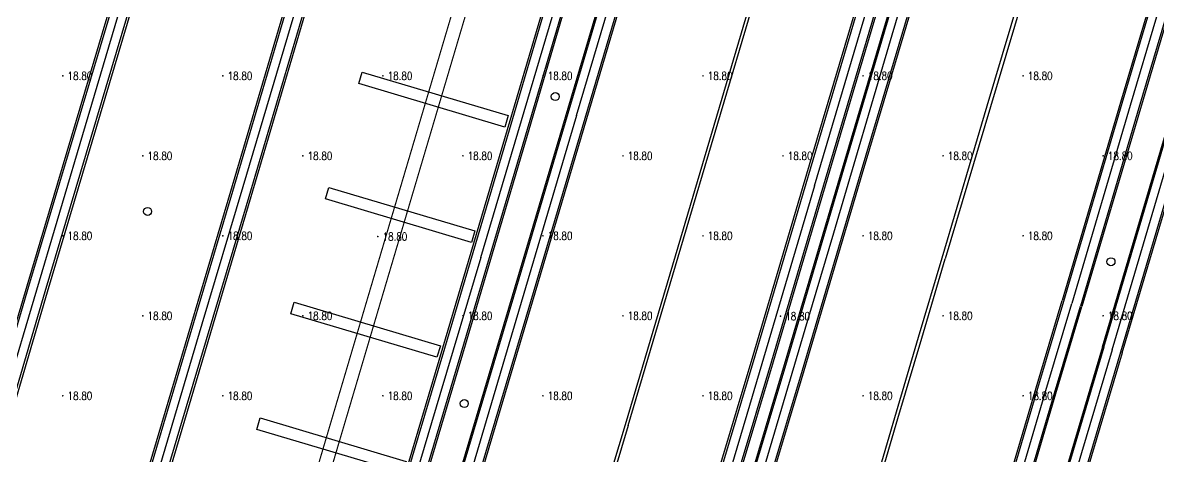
# Model space of a CAD drawing. Extents: x 404846 to 408477, y 3390929 to 3392894.
# Drawn here: x 406546.3 to 406688.3, y 3391866.8 to 3391921 of the extents above; entities that cross this region are included whole.
import ezdxf
from ezdxf.enums import TextEntityAlignment as Align

# ---------------------------------------------------------------- set-up
doc = ezdxf.new("R2010")
doc.units = 0
doc.header["$LTSCALE"] = 0.5
doc.linetypes.add('X1', pattern=[5, 4, -1])
doc.layers.get('0').update_dxf_attribs({"linetype": 'CONTINUOUS'})
for name, color, linetype in [('3221', 6, 'CONTINUOUS'), ('FZTZ', 7, 'CONTINUOUS'), ('GCD', 1, 'CONTINUOUS'), ('GXYZ', 2, 'CONTINUOUS'), ('SXSS', 5, 'CONTINUOUS'), ('ZBTZ', 3, 'CONTINUOUS')]:
    doc.layers.add(name, color=color, linetype=linetype)
doc.styles.add('HZ', font='rs.shx', dxfattribs={"width": 0.8, "bigfont": 'hztxt.shx'})
doc.linetypes.add('1161', pattern='A,0,[149,AAA.SHX,S=0.15,R=0,X=0,Y=0],-1.6', length=1.6)

# ---------------------------------------------------------------- blocks, each defined once
blk = doc.blocks.new('GC200')
at = {"linetype": 'Continuous', "const_width": 0.2, "flags": 128}
blk.add_lwpolyline([(-0.1, 0, 1), (0.1, 0, 1)], format="xyb", close=True, dxfattribs=at)
blk = doc.blocks.new('gc188')
blk.add_circle((0, 0), 1)

msp = doc.modelspace()

# ---------------------------------------------------------------- linework, layer by layer
at = {"layer": '3221', "color": 6}
for points in [[(406603.578, 3391891.659, 18.743), (406616.796, 3391936.211, 18.678), (406633.983, 3391994.177, 18.973), (406635.984, 3392000.971, 18.84), (406606.275, 3392009.823, 18.84), (406604.254, 3392002.963, 18.973), (406587.075, 3391945.026, 18.678), (406573.872, 3391900.521, 18.743)], [(406647.717, 3391894.768, 18.817), (406655.01, 3391919.485, 18.758), (406664.881, 3391952.759, 18.758), (406672.627, 3391978.901, 18.758), (406679.326, 3392001.456, 18.707), (406709.043, 3391992.63, 18.707), (406702.346, 3391970.084, 18.758), (406694.602, 3391943.948, 18.758), (406684.736, 3391910.689, 18.758), (406677.428, 3391885.923, 18.817)], [(406532.963, 3391836.369, 18.608), (406538.123, 3391853.983, 18.87), (406554.178, 3391908.171, 18.87), (406563.857, 3391940.802, 18.798), (406578.547, 3391990.302, 18.841), (406548.828, 3391999.121, 18.841), (406534.138, 3391949.62, 18.798), (406524.456, 3391916.982, 18.87), (406508.397, 3391862.778, 18.87), (406503.222, 3391845.277, 18.984)], [(406682.497, 3391880.124, 18.81), (406689.462, 3391903.654, 18.936), (406694.599, 3391921.071, 18.826), (406698.173, 3391933.111, 18.846), (406702.019, 3391946.082, 18.855), (406705.203, 3391956.83, 18.855), (406711.15, 3391976.875, 18.855), (406715.303, 3391990.834, 18.855), (406745.016, 3391981.993, 18.855), (406740.866, 3391968.046, 18.855), (406734.924, 3391948.018, 18.855), (406731.741, 3391937.273, 18.855), (406727.893, 3391924.295, 18.846), (406724.325, 3391912.276, 18.826), (406719.193, 3391894.874, 18.936), (406712.969, 3391873.825, 19.096)], [(406615.567, 3391909.423, 18.808), (406636.332, 3391979.428, 18.869)], [(406645.293, 3391900.624, 18.808), (406666.052, 3391970.612, 18.869)], [(406615.567, 3391909.423, 18.808), (406607.435, 3391881.947, 18.808), (406596.96, 3391846.592, 19.062), (406586.045, 3391809.768, 19.032), (406576.688, 3391778.255, 18.846)], [(406645.293, 3391900.624, 18.808), (406637.159, 3391873.145, 18.808), (406626.682, 3391837.784, 19.062), (406615.764, 3391800.951, 19.032), (406606.409, 3391769.444, 18.846), (406600.955, 3391751.015, 18.823), (406593.342, 3391725.339, 18.907), (406565.6, 3391631.59, 19.062), (406555.872, 3391598.808, 18.864), (406526.153, 3391607.627, 18.864), (406535.878, 3391640.397, 19.062), (406556.524, 3391710.171, 18.947)], [(406573.872, 3391900.521, 18.743), (406568.74, 3391883.318, 18.914), (406557.936, 3391846.881, 19.277), (406539.069, 3391783.307, 18.828), (406533.969, 3391766.086, 18.896)], [(406596.157, 3391720.734, 19.119), (406604.774, 3391749.915, 18.864), (406610.63, 3391769.641, 18.738), (406615.924, 3391787.48, 18.868), (406619.382, 3391799.168, 18.877), (406623.172, 3391811.895, 18.955), (406626.648, 3391823.598, 19.034), (406629.668, 3391833.857, 18.967), (406633.457, 3391846.691, 18.911), (406636.822, 3391858.036, 18.87), (406640.883, 3391871.686, 18.836), (406644.461, 3391883.832, 18.763), (406647.717, 3391894.768, 18.817)], [(406603.578, 3391891.659, 18.743), (406598.454, 3391874.481, 18.914), (406587.656, 3391838.065, 19.277), (406568.79, 3391774.496, 18.828), (406556.777, 3391733.826, 18.89)], [(406625.884, 3391711.944, 19.119), (406634.498, 3391741.114, 18.864), (406640.348, 3391760.82, 18.738), (406645.646, 3391778.673, 18.868), (406649.1, 3391790.347, 18.877), (406652.885, 3391803.058, 18.955), (406656.375, 3391814.807, 19.034), (406659.403, 3391825.091, 18.967), (406663.183, 3391837.895, 18.911), (406666.538, 3391849.208, 18.87), (406670.608, 3391862.886, 18.836), (406674.185, 3391875.03, 18.763), (406677.428, 3391885.923, 18.817)], [(406682.497, 3391880.124, 18.81), (406678.666, 3391867.229, 18.76), (406673.563, 3391850.016, 18.807), (406667.978, 3391831.141, 18.978), (406664.7, 3391819.993, 19.056), (406661.631, 3391809.693, 19.056), (406658.458, 3391798.984, 19.034), (406654.961, 3391787.215, 18.959), (406652.932, 3391780.358, 18.929), (406650.767, 3391772.989, 18.827), (406647.953, 3391763.546, 18.814), (406643.337, 3391747.997, 18.814), (406639.308, 3391734.399, 18.827), (406634.339, 3391717.621, 18.948), (406632.207, 3391710.433, 19.036)]]:
    msp.add_polyline3d(points, dxfattribs=at)
at = {"layer": 'FZTZ', "linetype": 'Continuous', "flags": 128}
for points, elevation in [([(406588.782, 3391914.842), (406607.029, 3391909.408), (406606.602, 3391907.974), (406588.355, 3391913.409), (406588.782, 3391914.842)], 27.592), ([(406584.6, 3391900.42), (406602.848, 3391894.985), (406602.421, 3391893.552), (406584.173, 3391898.986), (406584.6, 3391900.42)], 27.592), ([(406580.288, 3391886.074), (406598.536, 3391880.64), (406598.109, 3391879.206), (406579.861, 3391884.641), (406580.288, 3391886.074)], 27.411), ([(406576.026, 3391871.602), (406594.273, 3391866.168), (406593.846, 3391864.735), (406575.599, 3391870.169), (406576.026, 3391871.602)], 26.994)]:
    msp.add_lwpolyline(points, close=True, dxfattribs=dict(at, elevation=elevation))
at = {"layer": 'SXSS', "linetype": 'X1', "const_width": 0.15, "elevation": 18.805, "flags": 128}
for points in [[(406614.583, 3391970.852), (406612.387, 3391963.723), (406603.342, 3391933.511), (406589.53, 3391886.867), (406580.906, 3391857.699), (406573.541, 3391833.04), (406568.736, 3391816.695)], [(406616.204, 3391970.372), (406614.004, 3391963.232), (406604.962, 3391933.029), (406591.151, 3391886.387), (406582.527, 3391857.218), (406575.162, 3391832.559), (406570.358, 3391816.218)]]:
    msp.add_lwpolyline(points, dxfattribs=at)
at = {"layer": 'SXSS', "linetype": 'Continuous', "flags": 128}
for points, elevation in [([(406622, 3391870.647), (406628.604, 3391892.855), (406647.074, 3391955.254), (406651.283, 3391969.53), (406650.894, 3391969.645), (406646.684, 3391955.369), (406628.214, 3391892.971), (406621.611, 3391870.763)], 18.931), ([(406661.239, 3391891.622), (406666.885, 3391910.62), (406671.795, 3391927.134), (406678.778, 3391950.865), (406681.653, 3391960.643), (406682.036, 3391960.53), (406679.161, 3391950.752), (406672.178, 3391927.021), (406667.267, 3391910.507), (406661.621, 3391891.509)], 18.691), ([(406611.347, 3391723.049), (406616.092, 3391739.248), (406621.045, 3391755.938), (406624.495, 3391767.582), (406627.325, 3391777.179), (406630.848, 3391789.098), (406633.047, 3391796.559), (406635.915, 3391806.211), (406638.49, 3391814.976), (406640.874, 3391822.916), (406643.442, 3391831.621), (406645.912, 3391839.965), (406648.748, 3391849.561), (406652.286, 3391861.292), (406655.309, 3391871.67), (406658.307, 3391881.689), (406661.239, 3391891.622)], 18.717), ([(406611.689, 3391722.948), (406616.474, 3391739.135), (406621.426, 3391755.825), (406624.877, 3391767.469), (406627.707, 3391777.066), (406631.23, 3391788.986), (406633.429, 3391796.446), (406636.297, 3391806.099), (406638.872, 3391814.862), (406641.255, 3391822.802), (406643.824, 3391831.509), (406646.294, 3391839.852), (406649.13, 3391849.447), (406652.668, 3391861.179), (406655.691, 3391871.557), (406658.689, 3391881.576), (406661.621, 3391891.509)], 18.717), ([(406621.611, 3391870.763), (406617.434, 3391856.8), (406609.707, 3391830.512), (406607.698, 3391823.768)], 18.818), ([(406622, 3391870.647), (406617.829, 3391856.683), (406610.102, 3391830.395), (406608.092, 3391823.65)], 18.818)]:
    msp.add_lwpolyline(points, dxfattribs=dict(at, elevation=elevation))
at = {"layer": 'ZBTZ', "linetype": '1161', "flags": 128}
for points, elevation in [([(406559.946, 3391849.849), (406565.995, 3391870.244), (406574.298, 3391898.177), (406584.178, 3391931.642), (406593.483, 3391962.983), (406599.109, 3391982.097), (406602.79, 3391994.416), (406607.149, 3392009.021), (406605.091, 3392009.635), (406600.732, 3391995.031), (406597.05, 3391982.707), (406591.424, 3391963.592), (406582.119, 3391932.251), (406572.239, 3391898.787), (406563.936, 3391870.855), (406557.888, 3391850.459)], 18.836), ([(406681.281, 3391880.485), (406688.252, 3391904.012), (406693.389, 3391921.429), (406696.963, 3391933.47), (406700.809, 3391946.441), (406703.993, 3391957.188), (406709.94, 3391977.234), (406714.645, 3391993.047), (406710.912, 3391994.139), (406703.617, 3391969.707), (406695.873, 3391943.571), (406686.007, 3391910.313), (406678.699, 3391885.545)], 18.822), ([(406676.455, 3391886.213), (406683.756, 3391910.979), (406693.622, 3391944.238), (406701.366, 3391970.375), (406707.992, 3391992.683), (406710.065, 3391992.067), (406703.439, 3391969.76), (406695.695, 3391943.624), (406685.829, 3391910.366), (406678.517, 3391885.599)], 18.76), ([(406557.675, 3391850.522), (406563.724, 3391870.918), (406572.027, 3391898.85), (406581.906, 3391932.314), (406591.212, 3391963.655), (406596.838, 3391982.77), (406597.338, 3391984.445), (406597.999, 3391986.557), (406580.38, 3391991.726), (406579.85, 3391989.865), (406579.713, 3391989.431), (406575.133, 3391974.006), (406568.607, 3391951.992), (406562.21, 3391930.326), (406549.41, 3391887.334), (406542.143, 3391862.763), (406534.483, 3391836.863)], 18.86), ([(406534.233, 3391836.937), (406541.893, 3391862.836), (406549.16, 3391887.408), (406561.96, 3391930.4), (406568.357, 3391952.066), (406574.883, 3391974.08), (406579.463, 3391989.505), (406577.396, 3391990.119), (406572.815, 3391974.694), (406566.289, 3391952.678), (406559.892, 3391931.014), (406547.092, 3391888.022), (406539.825, 3391863.448), (406532.165, 3391837.549)], 18.886), ([(406681.438, 3391880.439), (406688.407, 3391903.966), (406693.545, 3391921.383), (406697.119, 3391933.424), (406700.964, 3391946.395), (406704.148, 3391957.142), (406710.096, 3391977.188), (406714.158, 3391990.841), (406716.25, 3391990.219), (406712.188, 3391976.567), (406706.241, 3391956.522), (406703.057, 3391945.774), (406699.211, 3391932.803), (406695.638, 3391920.764), (406690.501, 3391903.347), (406683.538, 3391879.815)], 18.855), ([(406592.34, 3391835.453), (406600.631, 3391863.611), (406607.547, 3391886.854), (406619.345, 3391926.691), (406633.929, 3391975.775), (406636.487, 3391984.501)], 18.866), ([(406592.508, 3391835.403), (406600.8, 3391863.561), (406607.715, 3391886.805), (406619.513, 3391926.641), (406634.098, 3391975.725), (406636.655, 3391984.452)], 18.866), ([(406594.621, 3391834.781), (406602.912, 3391862.936), (406609.827, 3391886.178), (406621.625, 3391926.015), (406636.21, 3391975.101), (406638.769, 3391983.832)], 18.866), ([(406628.166, 3391978.501), (406619.822, 3391950.438), (406611.941, 3391923.941), (406607.127, 3391907.575), (406599.038, 3391880.269), (406592.536, 3391858.372), (406586.933, 3391839.367)], 18.768), ([(406630.217, 3391977.892), (406621.872, 3391949.828), (406613.992, 3391923.335), (406609.179, 3391906.969), (406601.089, 3391879.66), (406594.588, 3391857.765), (406588.985, 3391838.762)], 18.768), ([(406630.419, 3391977.832), (406622.075, 3391949.768), (406614.195, 3391923.275), (406609.382, 3391906.91), (406601.291, 3391879.6), (406594.79, 3391857.705), (406589.187, 3391838.702)], 18.768), ([(406594.829, 3391834.72), (406603.12, 3391862.874), (406610.035, 3391886.116), (406621.833, 3391925.953), (406636.24, 3391974.356)], 18.872), ([(406596.651, 3391972.646), (406593.712, 3391962.916), (406584.406, 3391931.574), (406574.526, 3391898.11), (406566.223, 3391870.176), (406560.174, 3391849.781)], 18.791), ([(406623.263, 3391962.888), (406619.582, 3391950.509), (406611.701, 3391924.012), (406606.888, 3391907.646), (406598.798, 3391880.34), (406592.297, 3391858.443), (406586.693, 3391839.437)], 18.768), ([(406696.933, 3391956.409), (406693.389, 3391944.307), (406683.522, 3391911.049), (406676.225, 3391886.281)], 18.773), ([(406566.478, 3391954.337), (406566.057, 3391952.746), (406559.66, 3391931.082), (406546.86, 3391888.091), (406539.593, 3391863.517), (406531.933, 3391837.618)], 18.905), ([(406660.023, 3391954.995), (406653.893, 3391934.417), (406644.846, 3391903.922), (406637.593, 3391879.391), (406633.552, 3391865.871), (406627.247, 3391844.392), (406621.938, 3391826.591), (406618.095, 3391813.532)], 18.729), ([(406660.262, 3391954.924), (406654.132, 3391934.346), (406645.085, 3391903.851), (406637.832, 3391879.32), (406633.791, 3391865.8), (406627.486, 3391844.322), (406622.177, 3391826.52), (406618.334, 3391813.462)], 18.729), ([(406662.333, 3391954.307), (406656.203, 3391933.73), (406647.156, 3391903.238), (406639.903, 3391878.704), (406635.862, 3391865.187), (406629.558, 3391843.709), (406624.248, 3391825.906), (406620.406, 3391812.852)], 18.729), ([(406662.546, 3391954.243), (406656.416, 3391933.667), (406647.369, 3391903.175), (406640.116, 3391878.641), (406636.075, 3391865.124), (406629.771, 3391843.646), (406624.461, 3391825.843), (406620.619, 3391812.789)], 18.729), ([(406663.912, 3391953.836), (406657.782, 3391933.261), (406648.736, 3391902.77), (406641.482, 3391878.235), (406637.442, 3391864.719), (406631.138, 3391843.241), (406625.828, 3391825.438), (406621.987, 3391812.387)], 18.729), ([(406664.096, 3391953.781), (406657.967, 3391933.206), (406648.92, 3391902.715), (406641.667, 3391878.18), (406637.626, 3391864.664), (406631.322, 3391843.187), (406626.012, 3391825.383), (406622.172, 3391812.332)], 18.729), ([(406666.189, 3391953.158), (406660.06, 3391932.583), (406651.015, 3391902.095), (406643.76, 3391877.557), (406639.721, 3391864.044), (406633.417, 3391842.567), (406628.106, 3391824.763), (406624.267, 3391811.716)], 18.729), ([(406666.401, 3391953.095), (406660.272, 3391932.52), (406651.226, 3391902.032), (406643.972, 3391877.495), (406639.932, 3391863.981), (406633.628, 3391842.504), (406628.318, 3391824.7), (406624.479, 3391811.653)], 18.729), ([(406683.75, 3391879.752), (406690.714, 3391903.284), (406695.851, 3391920.701), (406699.425, 3391932.74), (406703.271, 3391945.711), (406705.738, 3391953.773)], 18.855), ([(406624.683, 3391712.299), (406633.295, 3391741.471), (406639.145, 3391761.178), (406644.443, 3391779.029), (406647.897, 3391790.704), (406651.682, 3391803.416), (406655.171, 3391815.163), (406658.199, 3391825.446), (406661.979, 3391838.251), (406665.335, 3391849.566), (406669.405, 3391863.243), (406672.981, 3391875.386), (406676.225, 3391886.281)], 18.894), ([(406624.865, 3391712.245), (406633.525, 3391741.402), (406639.375, 3391761.109), (406644.673, 3391778.961), (406648.127, 3391790.636), (406651.913, 3391803.347), (406655.402, 3391815.095), (406658.43, 3391825.378), (406662.21, 3391838.183), (406665.565, 3391849.497), (406669.635, 3391863.174), (406673.212, 3391875.318), (406676.455, 3391886.213)], 18.894), ([(406626.955, 3391711.627), (406635.588, 3391740.792), (406641.438, 3391760.497), (406646.736, 3391778.35), (406650.19, 3391790.024), (406653.975, 3391802.734), (406657.465, 3391814.485), (406660.493, 3391824.77), (406664.272, 3391837.572), (406667.628, 3391848.884), (406671.698, 3391862.564), (406675.274, 3391874.707), (406678.517, 3391885.599)], 18.894), ([(406627.129, 3391711.576), (406635.77, 3391740.738), (406641.62, 3391760.443), (406646.918, 3391778.296), (406650.372, 3391789.97), (406654.157, 3391802.68), (406657.647, 3391814.431), (406660.676, 3391824.716), (406664.455, 3391837.518), (406667.81, 3391848.83), (406671.88, 3391862.51), (406675.457, 3391874.653), (406678.699, 3391885.545)], 18.894), ([(406681.281, 3391880.485), (406677.449, 3391867.59), (406672.347, 3391850.377), (406666.76, 3391831.5), (406663.483, 3391820.353), (406660.415, 3391810.054), (406657.241, 3391799.345), (406653.744, 3391787.576), (406651.715, 3391780.717), (406649.55, 3391773.35), (406646.736, 3391763.908), (406642.12, 3391748.358), (406638.091, 3391734.759), (406633.123, 3391717.981), (406631.011, 3391710.788)], 18.91), ([(406681.438, 3391880.439), (406677.607, 3391867.543), (406672.504, 3391850.33), (406666.918, 3391831.453), (406663.641, 3391820.307), (406660.573, 3391810.007), (406657.399, 3391799.298), (406653.902, 3391787.529), (406651.873, 3391780.671), (406649.708, 3391773.303), (406646.894, 3391763.861), (406642.278, 3391748.311), (406638.248, 3391734.712), (406633.28, 3391717.934), (406631.165, 3391710.742)], 18.91), ([(406683.538, 3391879.815), (406679.707, 3391866.92), (406674.604, 3391849.708), (406669.019, 3391830.834), (406665.741, 3391819.685), (406662.672, 3391809.383), (406659.499, 3391798.675), (406656.002, 3391786.906), (406653.974, 3391780.051), (406651.808, 3391772.681), (406648.993, 3391763.237), (406644.378, 3391747.688), (406640.349, 3391734.09), (406635.38, 3391717.312), (406633.294, 3391710.111)], 18.91), ([(406683.75, 3391879.752), (406679.919, 3391866.857), (406674.816, 3391849.645), (406669.231, 3391830.771), (406665.953, 3391819.622), (406662.884, 3391809.32), (406659.711, 3391798.612), (406656.213, 3391786.843), (406654.186, 3391779.989), (406652.02, 3391772.619), (406649.205, 3391763.174), (406644.59, 3391747.625), (406640.56, 3391734.027), (406635.592, 3391717.249), (406633.48, 3391710.056)], 18.91)]:
    msp.add_lwpolyline(points, dxfattribs=dict(at, elevation=elevation))

# ---------------------------------------------------------------- block references
at = {"layer": 'GCD', "linetype": 'Continuous'}
ref = msp.add_blockref('GC200', (406551.358, 3391914.379, 18.8), dxfattribs=dict(at, xscale=0.5, yscale=0.5, zscale=0.5))
ref.add_attrib('height', '18.80', dxfattribs={"linetype": 'Continuous', "height": 1, "style": 'HZ', "width": 0.8}).set_placement((406551.958, 3391914.379, 18.8), align=Align.MIDDLE_LEFT)
ref = msp.add_blockref('GC200', (406571.358, 3391914.379, 18.8), dxfattribs=dict(at, xscale=0.5, yscale=0.5, zscale=0.5))
ref.add_attrib('height', '18.80', dxfattribs={"linetype": 'Continuous', "height": 1, "style": 'HZ', "width": 0.8}).set_placement((406571.958, 3391914.379, 18.8), align=Align.MIDDLE_LEFT)
ref = msp.add_blockref('GC200', (406591.358, 3391914.379, 18.8), dxfattribs=dict(at, xscale=0.5, yscale=0.5, zscale=0.5))
ref.add_attrib('height', '18.80', dxfattribs={"linetype": 'Continuous', "height": 1, "style": 'HZ', "width": 0.8}).set_placement((406591.958, 3391914.379, 18.8), align=Align.MIDDLE_LEFT)
ref = msp.add_blockref('GC200', (406611.358, 3391914.379, 18.8), dxfattribs=dict(at, xscale=0.5, yscale=0.5, zscale=0.5))
ref.add_attrib('height', '18.80', dxfattribs={"linetype": 'Continuous', "height": 1, "style": 'HZ', "width": 0.8}).set_placement((406611.958, 3391914.379, 18.8), align=Align.MIDDLE_LEFT)
ref = msp.add_blockref('GC200', (406631.358, 3391914.379, 18.8), dxfattribs=dict(at, xscale=0.5, yscale=0.5, zscale=0.5))
ref.add_attrib('height', '18.80', dxfattribs={"linetype": 'Continuous', "height": 1, "style": 'HZ', "width": 0.8}).set_placement((406631.958, 3391914.379, 18.8), align=Align.MIDDLE_LEFT)
ref = msp.add_blockref('GC200', (406651.358, 3391914.379, 18.8), dxfattribs=dict(at, xscale=0.5, yscale=0.5, zscale=0.5))
ref.add_attrib('height', '18.80', dxfattribs={"linetype": 'Continuous', "height": 1, "style": 'HZ', "width": 0.8}).set_placement((406651.958, 3391914.379, 18.8), align=Align.MIDDLE_LEFT)
ref = msp.add_blockref('GC200', (406671.358, 3391914.379, 18.8), dxfattribs=dict(at, xscale=0.5, yscale=0.5, zscale=0.5))
ref.add_attrib('height', '18.80', dxfattribs={"linetype": 'Continuous', "height": 1, "style": 'HZ', "width": 0.8}).set_placement((406671.958, 3391914.379, 18.8), align=Align.MIDDLE_LEFT)
ref = msp.add_blockref('GC200', (406561.358, 3391904.379, 18.8), dxfattribs=dict(at, xscale=0.5, yscale=0.5, zscale=0.5))
ref.add_attrib('height', '18.80', dxfattribs={"linetype": 'Continuous', "height": 1, "style": 'HZ', "width": 0.8}).set_placement((406561.958, 3391904.379, 18.8), align=Align.MIDDLE_LEFT)
ref = msp.add_blockref('GC200', (406581.358, 3391904.379, 18.8), dxfattribs=dict(at, xscale=0.5, yscale=0.5, zscale=0.5))
ref.add_attrib('height', '18.80', dxfattribs={"linetype": 'Continuous', "height": 1, "style": 'HZ', "width": 0.8}).set_placement((406581.958, 3391904.379, 18.8), align=Align.MIDDLE_LEFT)
ref = msp.add_blockref('GC200', (406601.358, 3391904.379, 18.8), dxfattribs=dict(at, xscale=0.5, yscale=0.5, zscale=0.5))
ref.add_attrib('height', '18.80', dxfattribs={"linetype": 'Continuous', "height": 1, "style": 'HZ', "width": 0.8}).set_placement((406601.958, 3391904.379, 18.8), align=Align.MIDDLE_LEFT)
ref = msp.add_blockref('GC200', (406621.358, 3391904.379, 18.8), dxfattribs=dict(at, xscale=0.5, yscale=0.5, zscale=0.5))
ref.add_attrib('height', '18.80', dxfattribs={"linetype": 'Continuous', "height": 1, "style": 'HZ', "width": 0.8}).set_placement((406621.958, 3391904.379, 18.8), align=Align.MIDDLE_LEFT)
ref = msp.add_blockref('GC200', (406641.358, 3391904.379, 18.8), dxfattribs=dict(at, xscale=0.5, yscale=0.5, zscale=0.5))
ref.add_attrib('height', '18.80', dxfattribs={"linetype": 'Continuous', "height": 1, "style": 'HZ', "width": 0.8}).set_placement((406641.958, 3391904.379, 18.8), align=Align.MIDDLE_LEFT)
ref = msp.add_blockref('GC200', (406661.358, 3391904.379, 18.8), dxfattribs=dict(at, xscale=0.5, yscale=0.5, zscale=0.5))
ref.add_attrib('height', '18.80', dxfattribs={"linetype": 'Continuous', "height": 1, "style": 'HZ', "width": 0.8}).set_placement((406661.958, 3391904.379, 18.8), align=Align.MIDDLE_LEFT)
ref = msp.add_blockref('GC200', (406681.358, 3391904.379, 18.8), dxfattribs=dict(at, xscale=0.5, yscale=0.5, zscale=0.5))
ref.add_attrib('height', '18.80', dxfattribs={"linetype": 'Continuous', "height": 1, "style": 'HZ', "width": 0.8}).set_placement((406681.958, 3391904.379, 18.8), align=Align.MIDDLE_LEFT)
ref = msp.add_blockref('GC200', (406551.358, 3391894.379, 18.8), dxfattribs=dict(at, xscale=0.5, yscale=0.5, zscale=0.5))
ref.add_attrib('height', '18.80', dxfattribs={"linetype": 'Continuous', "height": 1, "style": 'HZ', "width": 0.8}).set_placement((406551.958, 3391894.379, 18.8), align=Align.MIDDLE_LEFT)
ref = msp.add_blockref('GC200', (406571.358, 3391894.379, 18.8), dxfattribs=dict(at, xscale=0.5, yscale=0.5, zscale=0.5))
ref.add_attrib('height', '18.80', dxfattribs={"linetype": 'Continuous', "height": 1, "style": 'HZ', "width": 0.8}).set_placement((406571.958, 3391894.379, 18.8), align=Align.MIDDLE_LEFT)
ref = msp.add_blockref('GC200', (406590.72, 3391894.286, 18.8), dxfattribs=dict(at, xscale=0.5, yscale=0.5, zscale=0.5))
ref.add_attrib('height', '18.80', dxfattribs={"linetype": 'Continuous', "height": 1, "style": 'HZ', "width": 0.8}).set_placement((406591.32, 3391894.286, 18.8), align=Align.MIDDLE_LEFT)
ref = msp.add_blockref('GC200', (406611.358, 3391894.379, 18.8), dxfattribs=dict(at, xscale=0.5, yscale=0.5, zscale=0.5))
ref.add_attrib('height', '18.80', dxfattribs={"linetype": 'Continuous', "height": 1, "style": 'HZ', "width": 0.8}).set_placement((406611.958, 3391894.379, 18.8), align=Align.MIDDLE_LEFT)
ref = msp.add_blockref('GC200', (406631.358, 3391894.379, 18.8), dxfattribs=dict(at, xscale=0.5, yscale=0.5, zscale=0.5))
ref.add_attrib('height', '18.80', dxfattribs={"linetype": 'Continuous', "height": 1, "style": 'HZ', "width": 0.8}).set_placement((406631.958, 3391894.379, 18.8), align=Align.MIDDLE_LEFT)
ref = msp.add_blockref('GC200', (406651.358, 3391894.379, 18.8), dxfattribs=dict(at, xscale=0.5, yscale=0.5, zscale=0.5))
ref.add_attrib('height', '18.80', dxfattribs={"linetype": 'Continuous', "height": 1, "style": 'HZ', "width": 0.8}).set_placement((406651.958, 3391894.379, 18.8), align=Align.MIDDLE_LEFT)
ref = msp.add_blockref('GC200', (406671.358, 3391894.379, 18.8), dxfattribs=dict(at, xscale=0.5, yscale=0.5, zscale=0.5))
ref.add_attrib('height', '18.80', dxfattribs={"linetype": 'Continuous', "height": 1, "style": 'HZ', "width": 0.8}).set_placement((406671.958, 3391894.379, 18.8), align=Align.MIDDLE_LEFT)
ref = msp.add_blockref('GC200', (406561.358, 3391884.379, 18.8), dxfattribs=dict(at, xscale=0.5, yscale=0.5, zscale=0.5))
ref.add_attrib('height', '18.80', dxfattribs={"linetype": 'Continuous', "height": 1, "style": 'HZ', "width": 0.8}).set_placement((406561.958, 3391884.379, 18.8), align=Align.MIDDLE_LEFT)
ref = msp.add_blockref('GC200', (406581.358, 3391884.379, 18.8), dxfattribs=dict(at, xscale=0.5, yscale=0.5, zscale=0.5))
ref.add_attrib('height', '18.80', dxfattribs={"linetype": 'Continuous', "height": 1, "style": 'HZ', "width": 0.8}).set_placement((406581.958, 3391884.379, 18.8), align=Align.MIDDLE_LEFT)
ref = msp.add_blockref('GC200', (406601.358, 3391884.379, 18.8), dxfattribs=dict(at, xscale=0.5, yscale=0.5, zscale=0.5))
ref.add_attrib('height', '18.80', dxfattribs={"linetype": 'Continuous', "height": 1, "style": 'HZ', "width": 0.8}).set_placement((406601.958, 3391884.379, 18.8), align=Align.MIDDLE_LEFT)
ref = msp.add_blockref('GC200', (406621.358, 3391884.379, 18.8), dxfattribs=dict(at, xscale=0.5, yscale=0.5, zscale=0.5))
ref.add_attrib('height', '18.80', dxfattribs={"linetype": 'Continuous', "height": 1, "style": 'HZ', "width": 0.8}).set_placement((406621.958, 3391884.379, 18.8), align=Align.MIDDLE_LEFT)
ref = msp.add_blockref('GC200', (406641.046, 3391884.327, 18.8), dxfattribs=dict(at, xscale=0.5, yscale=0.5, zscale=0.5))
ref.add_attrib('height', '18.80', dxfattribs={"linetype": 'Continuous', "height": 1, "style": 'HZ', "width": 0.8}).set_placement((406641.646, 3391884.327, 18.8), align=Align.MIDDLE_LEFT)
ref = msp.add_blockref('GC200', (406661.358, 3391884.379, 18.8), dxfattribs=dict(at, xscale=0.5, yscale=0.5, zscale=0.5))
ref.add_attrib('height', '18.80', dxfattribs={"linetype": 'Continuous', "height": 1, "style": 'HZ', "width": 0.8}).set_placement((406661.958, 3391884.379, 18.8), align=Align.MIDDLE_LEFT)
ref = msp.add_blockref('GC200', (406681.358, 3391884.379, 18.8), dxfattribs=dict(at, xscale=0.5, yscale=0.5, zscale=0.5))
ref.add_attrib('height', '18.80', dxfattribs={"linetype": 'Continuous', "height": 1, "style": 'HZ', "width": 0.8}).set_placement((406681.958, 3391884.379, 18.8), align=Align.MIDDLE_LEFT)
ref = msp.add_blockref('GC200', (406551.358, 3391874.379, 18.8), dxfattribs=dict(at, xscale=0.5, yscale=0.5, zscale=0.5))
ref.add_attrib('height', '18.80', dxfattribs={"linetype": 'Continuous', "height": 1, "style": 'HZ', "width": 0.8}).set_placement((406551.958, 3391874.379, 18.8), align=Align.MIDDLE_LEFT)
ref = msp.add_blockref('GC200', (406571.358, 3391874.379, 18.8), dxfattribs=dict(at, xscale=0.5, yscale=0.5, zscale=0.5))
ref.add_attrib('height', '18.80', dxfattribs={"linetype": 'Continuous', "height": 1, "style": 'HZ', "width": 0.8}).set_placement((406571.958, 3391874.379, 18.8), align=Align.MIDDLE_LEFT)
ref = msp.add_blockref('GC200', (406591.358, 3391874.379, 18.8), dxfattribs=dict(at, xscale=0.5, yscale=0.5, zscale=0.5))
ref.add_attrib('height', '18.80', dxfattribs={"linetype": 'Continuous', "height": 1, "style": 'HZ', "width": 0.8}).set_placement((406591.958, 3391874.379, 18.8), align=Align.MIDDLE_LEFT)
ref = msp.add_blockref('GC200', (406611.358, 3391874.379, 18.8), dxfattribs=dict(at, xscale=0.5, yscale=0.5, zscale=0.5))
ref.add_attrib('height', '18.80', dxfattribs={"linetype": 'Continuous', "height": 1, "style": 'HZ', "width": 0.8}).set_placement((406611.958, 3391874.379, 18.8), align=Align.MIDDLE_LEFT)
ref = msp.add_blockref('GC200', (406631.358, 3391874.379, 18.8), dxfattribs=dict(at, xscale=0.5, yscale=0.5, zscale=0.5))
ref.add_attrib('height', '18.80', dxfattribs={"linetype": 'Continuous', "height": 1, "style": 'HZ', "width": 0.8}).set_placement((406631.958, 3391874.379, 18.8), align=Align.MIDDLE_LEFT)
ref = msp.add_blockref('GC200', (406651.358, 3391874.379, 18.8), dxfattribs=dict(at, xscale=0.5, yscale=0.5, zscale=0.5))
ref.add_attrib('height', '18.80', dxfattribs={"linetype": 'Continuous', "height": 1, "style": 'HZ', "width": 0.8}).set_placement((406651.958, 3391874.379, 18.8), align=Align.MIDDLE_LEFT)
ref = msp.add_blockref('GC200', (406671.358, 3391874.379, 18.8), dxfattribs=dict(at, xscale=0.5, yscale=0.5, zscale=0.5))
ref.add_attrib('height', '18.80', dxfattribs={"linetype": 'Continuous', "height": 1, "style": 'HZ', "width": 0.8}).set_placement((406671.958, 3391874.379, 18.8), align=Align.MIDDLE_LEFT)
at = {"layer": 'GXYZ', "linetype": 'Continuous', "xscale": 0.5, "yscale": 0.5}
for p in [(406612.898, 3391911.791, 18.692), (406561.959, 3391897.423, 18.763), (406682.339, 3391891.133, 18.885), (406601.528, 3391873.408, 18.749)]:
    msp.add_blockref('gc188', p, dxfattribs=at)

doc.saveas('drawing.dxf')
